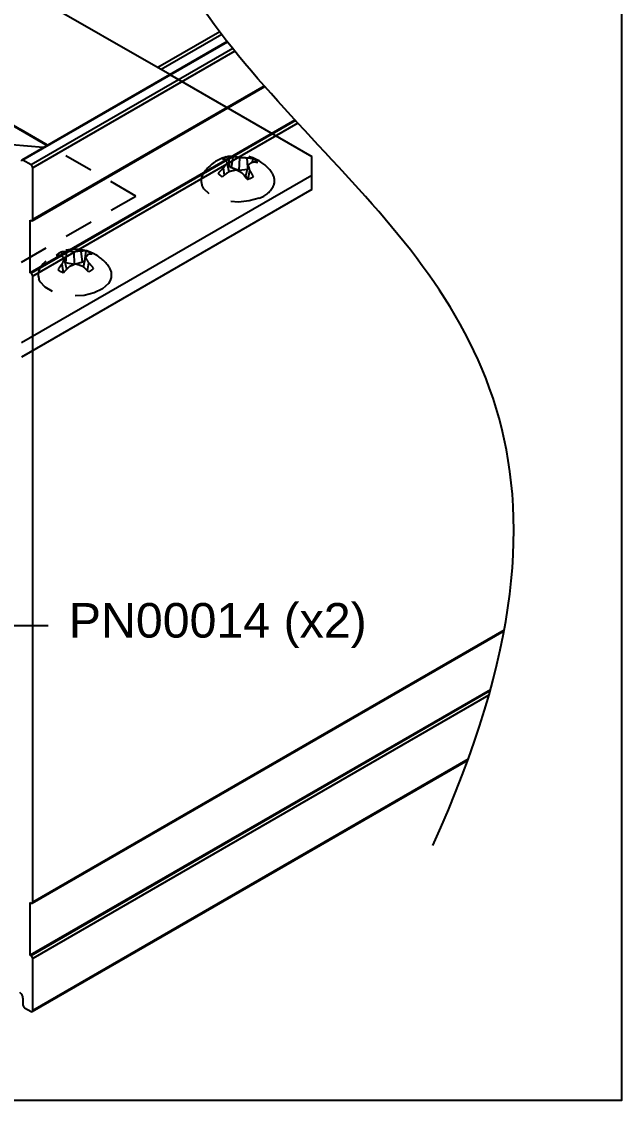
# Model space of a CAD drawing. Extents: x -0.1 to 11.3, y -13.9 to 0.
# Drawn here: x 8.701 to 11.304, y -13.943 to -9.26 of the extents above; entities that cross this region are included whole.
import ezdxf
from ezdxf import colors
from ezdxf.entities.mleader import LeaderData, LeaderLine
from ezdxf.math import Vec2, Vec3

# ---------------------------------------------------------------- set-up
doc = ezdxf.new("R2010")
doc.units = 0
doc.header["$LTSCALE"] = 0.5
doc.header["$MEASUREMENT"] = 0
doc.linetypes.add('HIDDEN', pattern=[0.375, 0.25, -0.125])
for name, color, linetype in [('Brackets', 181, 'CONTINUOUS'), ('Dimension', 10, 'CONTINUOUS'), ('FAB DWG', 221, 'CONTINUOUS'), ('Hardware', 242, 'CONTINUOUS'), ('Housing', 150, 'CONTINUOUS')]:
    doc.layers.add(name, color=color, linetype=linetype)
doc.layers.add('Text-Unprinted', color=131, linetype='CONTINUOUS', plot=False)
doc.styles.get("Standard").update_dxf_attribs({"font": 'arial.ttf'})

msp = doc.modelspace()

# ---------------------------------------------------------------- linework, layer by layer
at = {"layer": 'Brackets', "linetype": 'Continuous', "lineweight": 25, "transparency": 16777216}
for p, q in [((9.3442, -9.4907), (8.2455, -8.8564)), ((8.3045, -9.5051), (8.8118, -9.798)), ((8.8139, -9.7968), (8.3074, -9.5044)), ((8.795, -9.8077), (8.2207, -9.7564)), ((9.9602, -9.9889), (9.9602, -9.8463))]:
    msp.add_line(p, q, dxfattribs=at)
at = {"layer": 'Brackets', "linetype": 'HIDDEN', "lineweight": 25, "transparency": 16777216}
msp.add_line((9.1965, -10.0177), (7.9485, -9.2972), dxfattribs=at)
at = {"layer": 'Brackets', "transparency": 16777216}
for p, q in [((9.3442, -9.4907), (9.9602, -9.8463)), ((9.9602, -9.9279), (8.6998, -10.6555)), ((9.9602, -9.9889), (8.6998, -10.7165))]:
    msp.add_line(p, q, dxfattribs=at)
at = {"layer": 'Brackets', "linetype": 'HIDDEN', "transparency": 16777216}
msp.add_line((8.6998, -10.3045), (9.1965, -10.0177), dxfattribs=at)
at = {"layer": 'Dimension', "transparency": 16777216}
msp.add_open_spline([(10.4858, -12.8363), (11.2503, -11.1508), (9.9885, -9.7968), (8.7266, -8.4428), (9.4911, -6.7572)], degree=3, dxfattribs=at)
at = {"layer": 'Hardware', "linetype": 'HIDDEN', "lineweight": 25, "transparency": 16777216}
for p, q in [((9.6024, -9.9125), (9.5937, -9.8738)), ((9.6125, -9.895), (9.6191, -9.8474)), ((9.6456, -9.9071), (9.6475, -9.8519)), ((9.683, -9.893), (9.6799, -9.8535)), ((9.7019, -9.8735), (9.7062, -9.8564)), ((9.5817, -9.9268), (9.577, -9.8953)), ((9.6125, -9.895), (9.6038, -9.8879)), ((9.6456, -9.9071), (9.6125, -9.895)), ((9.6808, -9.9025), (9.6456, -9.9071)), ((9.6742, -9.9305), (9.6854, -9.883)), ((9.6845, -9.9435), (9.6915, -9.9068)), ((9.6798, -9.9449), (9.6742, -9.9305)), ((8.8774, -10.2806), (8.8734, -10.2607)), ((8.897, -10.3351), (8.886, -10.2883)), ((8.8931, -10.3077), (8.8979, -10.2594)), ((8.9302, -10.315), (8.9294, -10.2598)), ((8.9653, -10.305), (8.9594, -10.2571)), ((8.9752, -10.2985), (8.9653, -10.305)), ((8.9694, -10.326), (8.9789, -10.2848)), ((8.9752, -10.2985), (8.9814, -10.2567)), ((8.8834, -10.3504), (8.8765, -10.3116)), ((8.8931, -10.3077), (8.8902, -10.3063)), ((8.9302, -10.315), (8.8931, -10.3077)), ((8.9339, -10.3139), (8.9302, -10.315)), ((8.9653, -10.305), (8.9357, -10.3134)), ((8.9868, -10.3417), (8.9924, -10.3073))]:
    msp.add_line(p, q, dxfattribs=at)
at = {"layer": 'Hardware', "linetype": 'HIDDEN', "lineweight": 25, "transparency": 16777216, "flags": 128}
for points in [[(9.7314, -10.0269), (9.6889, -10.0392), (9.642, -10.0437), (9.5949, -10.04), (9.5517, -10.0285), (9.5164, -10.0101), (9.492, -9.9866), (9.4838, -9.9713)], [(9.0523, -10.4206), (9.0159, -10.4383), (8.9722, -10.449), (8.9249, -10.4518), (8.8783, -10.4464), (8.8365, -10.4334), (8.8032, -10.4138), (8.7814, -10.3894), (8.7762, -10.3782)], [(9.0885, -10.3788), (9.078, -10.3975), (9.0523, -10.4206)]]:
    msp.add_lwpolyline(points, dxfattribs=at)
at = {"layer": 'Hardware', "linetype": 'HIDDEN', "lineweight": 25, "transparency": 16777216}
for centre, radius, start, end in [((9.6395, -10.0209), 0.1806, 112.1237, 144.912), ((9.6395, -10.0209), 0.1806, 35.088, 112.1237), ((9.6278, -9.9544), 0.1123, 104.5707, 119.6768), ((9.5691, -9.9077), 0.0509, 68.6859, 86.5437), ((9.7288, -9.9955), 0.1819, 137.9744, 146.5624), ((9.4046, -9.9512), 0.2044, 22.2741, 26.4379), ((9.6039, -9.9091), 0.0635, 76.1527, 93.9836), ((9.6107, -9.9929), 0.1458, 75.3866, 86.7054), ((9.6546, -10.0354), 0.1837, 82.0873, 92.2068), ((9.6805, -9.9685), 0.115, 77.0741, 90.3107), ((9.7592, -9.9744), 0.1175, 119.0978, 128.9153), ((9.7115, -9.9789), 0.1076, 82.5262, 95.0138), ((9.6737, -9.9158), 0.0677, 40.0539, 61.2598), ((9.5371, -9.9515), 0.0569, 142.8041, 200.4334), ((9.7193, -10.0627), 0.2197, 130.3736, 138.9667), ((9.6054, -9.8749), 0.0677, 220.0539, 241.2598), ((9.7808, -10.1714), 0.3154, 125.1489, 131.2423), ((9.6327, -9.983), 0.0994, 106.8528, 110.789), ((9.6833, -10.162), 0.2623, 101.3631, 108.6851), ((9.5212, -10.1517), 0.2704, 59.1263, 65.9135), ((9.3359, -10.1907), 0.4225, 35.5639, 39.9098), ((9.4401, -9.9587), 0.2567, 11.6704, 17.1627), ((9.4827, -10.0439), 0.2498, 26.1495, 33.2951), ((9.7417, -9.9515), 0.0572, 339.9701, 37.073), ((9.6513, -9.8362), 0.1123, 284.5707, 299.6768), ((9.701, -9.9274), 0.1041, 286.9816, 335.1717), ((8.9324, -10.4291), 0.1806, 63.1177, 144.912), ((8.906, -10.3344), 0.0806, 113.8894, 132.7522), ((8.8583, -10.3633), 0.0884, 80.7406, 94.52), ((8.804, -10.3658), 0.1128, 43.3953, 52.653), ((8.891, -10.3579), 0.0987, 85.9681, 100.2725), ((9.078, -10.3804), 0.2129, 154.3602, 161.1502), ((8.9117, -10.4326), 0.1737, 84.1356, 94.5444), ((8.9585, -10.4164), 0.1593, 89.6499, 100.5078), ((8.9719, -10.3352), 0.0791, 83.0604, 99.05), ((9.0854, -10.3528), 0.1264, 140.1358, 147.4686), ((8.8239, -10.3935), 0.1893, 27.0894, 35.0369), ((8.9503, -10.3493), 0.0977, 54.8283, 71.4071), ((9.006, -10.3362), 0.0667, 89.4886, 105.2582), ((8.9324, -10.4291), 0.1806, 35.088, 63.1177), ((8.8306, -10.3598), 0.0575, 143.0844, 198.6917), ((9.0602, -10.4594), 0.2358, 141.2048, 148.9162), ((8.9146, -10.2577), 0.0977, 234.8283, 251.4071), ((9.1709, -10.5912), 0.375, 135.0615, 140.0426), ((9.0268, -10.566), 0.2687, 109.8704, 116.8478), ((8.8662, -10.5702), 0.266, 67.7271, 74.8985), ((8.7525, -10.5848), 0.3376, 44.9258, 50.5571), ((8.9589, -10.2726), 0.0806, 293.8894, 312.7522), ((8.8329, -10.4665), 0.2253, 36.6967, 44.943), ((9.0351, -10.3596), 0.0567, 340.2496, 37.3066)]:
    msp.add_arc(centre, radius, start, end, dxfattribs=at)
msp.add_open_spline([(9.6038, -9.8879), (9.6031, -9.8806), (9.6016, -9.8666), (9.6002, -9.8526), (9.5995, -9.8457)], degree=3, knots=[0, 0, 0, 0, 0.514301, 1, 1, 1, 1], dxfattribs=at)
at = {"layer": 'Housing', "linetype": 'Continuous', "lineweight": 25, "transparency": 16777216}
for p, q in [((9.5609, -9.3052), (9.2919, -9.4605)), ((9.5695, -9.3166), (9.3061, -9.4686)), ((9.593, -9.3471), (8.7019, -9.8615)), ((9.5948, -9.3494), (8.7069, -9.862)), ((9.617, -9.3774), (8.7422, -9.8824)), ((9.6259, -9.3886), (8.7493, -9.8946)), ((8.7472, -10.1246), (9.7558, -9.5423)), ((9.7539, -9.5401), (8.7493, -10.12)), ((9.8872, -9.6877), (8.7387, -10.3507)), ((9.8896, -9.6904), (8.7422, -10.3527)), ((9.8995, -9.701), (8.7493, -10.365)), ((8.7422, -9.8824), (8.7069, -9.862)), ((8.7493, -10.12), (8.7493, -9.8946)), ((8.7387, -10.1221), (8.7422, -10.1241)), ((8.7387, -10.3507), (8.7387, -10.1221)), ((8.7422, -10.3527), (8.7387, -10.3507)), ((8.7493, -13.0824), (8.7493, -10.365)), ((8.7472, -13.087), (10.7945, -11.9051)), ((10.7952, -11.9013), (8.7493, -13.0824)), ((10.7355, -12.1604), (8.7387, -13.3131)), ((10.7342, -12.1652), (8.7422, -13.3151)), ((10.7287, -12.1847), (8.7493, -13.3274)), ((8.7472, -13.5573), (10.6376, -12.466)), ((10.6392, -12.4617), (8.7493, -13.5528)), ((8.7387, -13.0845), (8.7422, -13.0865)), ((8.7387, -13.3131), (8.7387, -13.0845)), ((8.7422, -13.3151), (8.7387, -13.3131)), ((8.7493, -13.5528), (8.7493, -13.3274)), ((8.7069, -13.4997), (8.7069, -13.5283)), ((8.7139, -13.5405), (8.7422, -13.5568))]:
    msp.add_line(p, q, dxfattribs=at)
for centre, radius, start, end in [((8.7041, -9.8654), 0.00437, 50.7967, 189.214), ((8.7339, -9.8953), 0.0154, 2.6055, 57.3945), ((8.745, -10.1207), 0.00437, 230.7967, 9.214), ((8.7339, -10.3657), 0.0154, 2.6055, 57.3945), ((8.745, -13.0831), 0.00437, 230.7967, 9.214), ((8.7339, -13.3281), 0.0154, 2.6055, 57.3945), ((8.6762, -13.5011), 0.0307, 2.6055, 57.3945), ((8.7222, -13.5276), 0.0154, 182.6055, 237.3945), ((8.745, -13.5535), 0.00437, 230.7967, 9.214)]:
    msp.add_arc(centre, radius, start, end, dxfattribs=at)
at = {"layer": 'Text-Unprinted', "transparency": 16777216}
msp.add_lwpolyline([(0, 0), (11.3039, 0), (11.3039, -13.9431), (0, -13.9431)], close=True, dxfattribs=at)

# ---------------------------------------------------------------- leaders
at = {"layer": 'FAB DWG', "transparency": 16777216}
ml = msp.add_multileader_mtext('Standard', dxfattribs=at)
ml.set_content('PN00014 (x2)', color=256)
ml.set_leader_properties()
ml.build(insert=Vec2(0, 0))
ml.multileader.update_dxf_attribs({"dogleg_length": 0.36, "arrow_head_size": 0.15})
ctx = ml.context
ctx.base_point, ctx.char_height, ctx.arrow_head_size, ctx.landing_gap_size, ctx.plane_origin = Vec3(8.8158, -11.8812), 0.15, 0.15, 0.09, Vec3(6.9348, -11.1481)
notes = []
notes.append((ctx, [(0, (1, 1, 0), (8.5589, -11.8812), (1, 0), 0.257, [(0, [(8.2822, -11.5645)], 0, [])])]))
ctx.mtext.insert, ctx.mtext.width, ctx.mtext.defined_height, ctx.mtext.flow_direction = Vec3(8.9058, -11.7843), 2.307685, 0.426, 5
for ctx, leaders in notes:
    for number, flags, end, landing, length, lines in leaders:
        leader = LeaderData()
        leader.index, (leader.has_last_leader_line, leader.has_dogleg_vector, leader.attachment_direction) = number, flags
        leader.last_leader_point, leader.dogleg_vector, leader.dogleg_length = Vec3(end), Vec3(landing), length
        for number, points, colour, breaks in lines:
            line = LeaderLine()
            line.index, line.vertices, line.color, line.breaks = number, Vec3.list(points), colors.encode_raw_color(colour), breaks
            leader.lines.append(line)
        ctx.leaders.append(leader)

doc.saveas('drawing.dxf')
